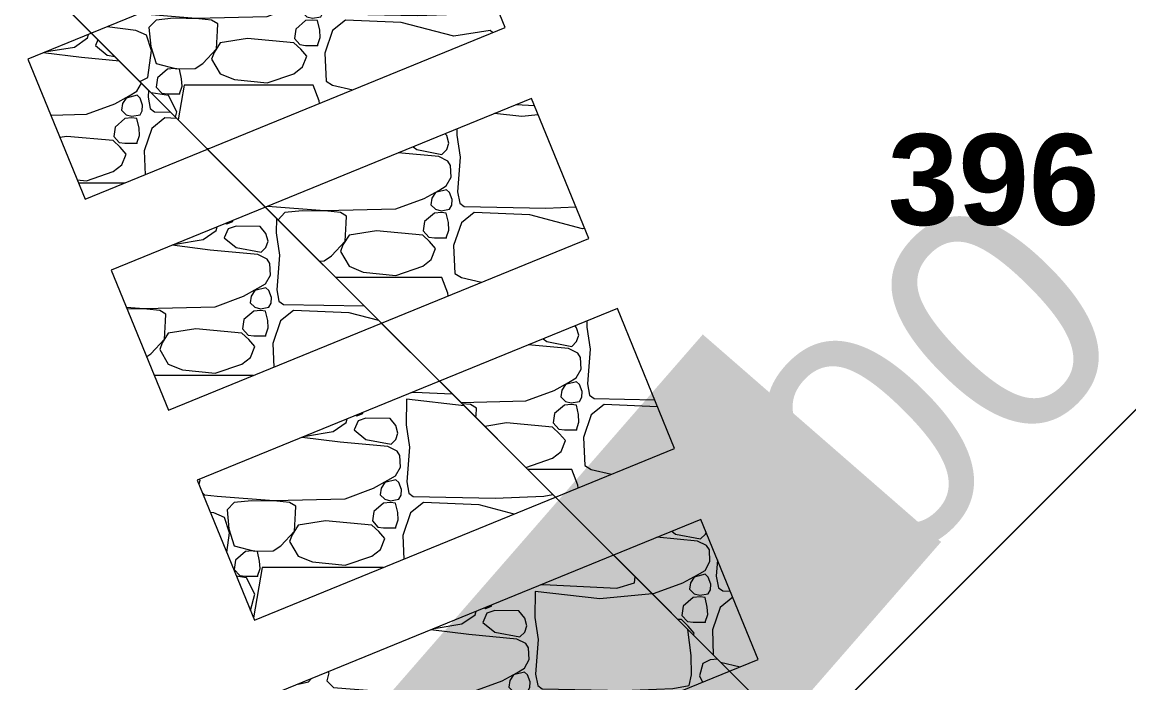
# Model space of a CAD drawing. Header units: millimetres. Extents: x 406050 to 619663, y -271768 to -128786.
# Drawn here: x 508177 to 511103, y -190769 to -189021 of the extents above; entities that cross this region are included whole.
import ezdxf

# ---------------------------------------------------------------- set-up
doc = ezdxf.new("R2010")
doc.units = ezdxf.units.MM
doc.header["$MEASUREMENT"] = 0
doc.set_wipeout_variables(frame=1)
doc.linetypes.add('Wipeout_Contour', pattern=[1000, 0, -1000])
doc.layers.add('BT_text_parcel', color=7, linetype='Continuous')
doc.layers.add('Situace - koordinační', color=7, linetype='Continuous')
doc.styles.add('GENEROVANÝ_STYL_1', font='Arial.ttf')
doc.styles.add('GENEROVANÝ_STYL_2', font='Arial Bold.ttf')
doc.dimstyles.new('GENEROVANÝ_STYL__1', dxfattribs={"dimtxt": 600, "dimasz": 456, "dimexe": 0.18, "dimexo": 0.0625, "dimgap": 0, "dimtad": 1, "dimdec": 0, "dimzin": 0, "dimdsep": 46, "dimtxsty": 'GENEROVANÝ_STYL_1', "dimblk": 'ARROWHEAD_2', "dimblk1": 'ARROWHEAD_2', "dimblk2": 'ARROWHEAD_2', "dimcen": 0.09, "dimse1": 1, "dimse2": 1, "dimclrd": 7, "dimclre": 7, "dimclrt": 7, "dimazin": 0, "dimtfac": 1, "dimtdec": 4, "dimtmove": 2, "dimatfit": 3, "dimfxl": 1, "dimtolj": 1, "dimtzin": 0, "dimarcsym": 0})
doc.dimstyles.new('GENEROVANÝ_STYL__2', dxfattribs={"dimtxt": 600, "dimasz": 456, "dimexe": 0.18, "dimexo": 0.0625, "dimgap": 0, "dimtad": 1, "dimdec": 0, "dimzin": 0, "dimdsep": 46, "dimtxsty": 'GENEROVANÝ_STYL_1', "dimblk": 'ARROWHEAD_2', "dimblk1": 'ARROWHEAD_2', "dimblk2": 'ARROWHEAD_2', "dimcen": 0.09, "dimse1": 1, "dimse2": 1, "dimclrd": 7, "dimclre": 7, "dimclrt": 7, "dimazin": 0, "dimtfac": 1, "dimtdec": 4, "dimtmove": 0, "dimatfit": 3, "dimfxl": 1, "dimtolj": 1, "dimtzin": 0, "dimarcsym": 0})
doc.dimstyles.new('GENEROVANÝ_STYL__4', dxfattribs={"dimtxt": 600, "dimasz": 456, "dimexe": 0.18, "dimexo": 0.0625, "dimgap": 0, "dimtad": 1, "dimdec": 0, "dimzin": 0, "dimdsep": 46, "dimtxsty": 'GENEROVANÝ_STYL_1', "dimblk": 'ARROWHEAD_2', "dimblk1": 'ARROWHEAD_2', "dimblk2": 'ARROWHEAD_2', "dimcen": 0.09, "dimse1": 1, "dimse2": 1, "dimclrd": 124, "dimclre": 124, "dimclrt": 124, "dimazin": 0, "dimtfac": 1, "dimtdec": 4, "dimtmove": 0, "dimatfit": 3, "dimfxl": 1, "dimtolj": 1, "dimtzin": 0, "dimarcsym": 0})

# ---------------------------------------------------------------- blocks, each defined once
blk = doc.blocks.new('*X33')
at = {"layer": 'Situace - koordinační', "color": 253, "linetype": 'Continuous', "lineweight": 13, "true_color": 0xa8a8a8}
for p, q in [((509795.7, -190504.2), (509798.1, -190488.4)), ((509533.6, -190527), (509532.8, -190595.4)), ((509704.2, -190546.6), (509533.6, -190527)), ((509547.6, -190509.6), (509555, -190508.7)), ((509555, -190508.7), (509749.3, -190518)), ((509749.3, -190518), (509795.7, -190504.2)), ((509842.8, -190533.1), (509704.2, -190546.6)), ((509374.3, -190588.6), (509377, -190579.3)), ((509405.9, -190584.2), (509395, -190608.7)), ((509399.5, -190570.1), (509402.3, -190571.5)), ((509402.3, -190571.5), (509418.2, -190565.3)), ((509426.4, -190577.2), (509405.9, -190584.2)), ((509418.2, -190565.3), (509418.3, -190562.4)), ((509490.3, -190578.1), (509426.4, -190577.2)), ((509505.6, -190597.2), (509490.3, -190578.1)), ((509266.2, -190625.1), (509339.5, -190612.8)), ((509339.5, -190612.8), (509374.3, -190588.6)), ((509395, -190608.7), (509426.4, -190634.1)), ((509511.1, -190617.3), (509505.6, -190597.2)), ((509532.8, -190595.4), (509541.4, -190653.9)), ((509358.4, -190640.7), (509257.3, -190628.3)), ((509265.7, -190624.8), (509266.2, -190625.1)), ((509484.5, -190652.6), (509358.4, -190640.7)), ((509426.4, -190634.1), (509492.6, -190646.6)), ((509492.6, -190646.6), (509505.6, -190634.1)), ((509505.6, -190634.1), (509511.1, -190617.3)), ((509937.1, -190627.8), (509937.1, -190627.4)), ((509945.8, -190695.9), (509937.1, -190627.8)), ((509509, -190664.6), (509484.5, -190652.6)), ((509516.1, -190675.9), (509509, -190664.6)), ((509541.4, -190653.9), (509534.2, -190745.7)), ((509517.5, -190706.7), (509516.1, -190675.9)), ((509946.3, -190747.6), (509945.8, -190695.9)), ((509484.5, -190741.7), (509504.8, -190729.9)), ((509504.8, -190729.9), (509517.5, -190706.7)), ((509976.8, -190717.5), (509968.2, -190750.2)), ((509995.9, -190707.4), (509976.8, -190717.5)), ((510015.9, -190706.2), (509995.9, -190707.4)), ((508934.5, -190765.7), (508942.3, -190757.1)), ((508987.5, -190741.7), (508982.4, -190762.9)), ((508985.6, -190739.4), (508987.5, -190741.7)), ((509446.4, -190762.9), (509484.5, -190741.7)), ((509466.6, -190762.5), (509463.8, -190780.1)), ((509476.2, -190747.6), (509466.6, -190762.5)), ((509505.1, -190740.3), (509476.2, -190747.6)), ((509513.3, -190747.6), (509505.1, -190740.3)), ((509520, -190766.2), (509513.3, -190747.6)), ((509534.2, -190745.7), (509540.1, -190775.8)), ((509940.1, -190775.8), (509946.3, -190747.6)), ((509968.2, -190750.2), (509975.5, -190766.7)), ((508906.4, -190771.8), (508934.5, -190765.7)), ((508982.4, -190762.9), (508999.9, -190780.6)), ((508999.9, -190780.6), (509032.8, -190783.4)), ((509032.8, -190783.4), (509182.6, -190795.1)), ((509182.6, -190795.1), (509371.3, -190790.5)), ((509371.3, -190790.5), (509446.4, -190762.9)), ((509463.8, -190780.1), (509476.2, -190791.9)), ((509476.2, -190791.9), (509491.4, -190795.7)), ((509491.4, -190795.7), (509513.3, -190791.9)), ((509513.3, -190791.9), (509519, -190781.2)), ((509519, -190781.2), (509520, -190766.2)), ((509540.1, -190775.8), (509551.6, -190784.3)), ((509551.6, -190784.3), (509768, -190788.7)), ((509768, -190788.7), (509897, -190783.8)), ((509897, -190783.8), (509940.1, -190775.8)), ((508870, -190807.5), (508867.7, -190807.7)), ((509024.6, -190828), (508870, -190807.5)), ((509078, -190800.6), (509059, -190820.1)), ((509059, -190820.1), (509064.1, -190870.3)), ((509124.1, -190795.7), (509078, -190800.6)), ((509191.1, -190796.8), (509124.1, -190795.7)), ((509224.7, -190800.6), (509191.1, -190796.8)), ((509241, -190810.4), (509224.7, -190800.6)), ((509239.9, -190829), (509241, -190810.4)), ((509473.1, -190801.9), (509447.1, -190824.5)), ((509491.6, -190800.3), (509473.1, -190801.9)), ((509504.8, -190801.9), (509491.6, -190800.3)), ((509510.6, -190827), (509504.8, -190801.9)), ((509578.7, -190800.5), (509544.5, -190828)), ((509725.4, -190806.5), (509578.7, -190800.5)), ((509818.3, -190831), (509725.4, -190806.5)), ((509052.3, -190840.4), (509024.6, -190828)), ((509065.7, -190880.9), (509052.3, -190840.4)), ((509237.1, -190876), (509239.9, -190829)), ((509319.9, -190849.2), (509247.4, -190860.3)), ((509442.3, -190860.3), (509319.9, -190849.2)), ((509447.1, -190824.5), (509443.4, -190849.1)), ((509443.4, -190849.1), (509458.1, -190865.3)), ((509504.8, -190867.3), (509511.8, -190846.6)), ((509511.8, -190846.6), (509510.6, -190827)), ((509544.5, -190828), (509524.1, -190887.6)), ((509064.1, -190870.3), (509078, -190914.8)), ((509201.5, -190914.8), (509237.1, -190876)), ((509247.4, -190860.3), (509231.2, -190885.8)), ((509460.1, -190877.4), (509442.3, -190860.3)), ((509458.1, -190865.3), (509473.1, -190867.3)), ((509476.2, -190895.8), (509460.1, -190877.4)), ((509473.1, -190867.3), (509504.8, -190867.3)), ((509055.8, -190952.3), (509065.7, -190880.9)), ((509231.2, -190885.8), (509224.7, -190903.8)), ((509224.7, -190903.8), (509247.4, -190942.2)), ((509464.7, -190924.4), (509476.2, -190895.8)), ((509524.1, -190887.6), (509526.5, -190950.3)), ((509078, -190914.8), (509131.5, -190929.1)), ((509107.8, -190930.3), (509081.7, -190952.9)), ((509126.2, -190928.7), (509107.8, -190930.3)), ((509139.4, -190930.3), (509126.2, -190928.7)), ((509131.5, -190929.1), (509181.4, -190928.5)), ((509145.2, -190955.4), (509139.4, -190930.3)), ((509181.4, -190928.5), (509201.5, -190914.8)), ((509442.3, -190942.2), (509464.7, -190924.4)), ((509004.2, -190979.1), (509055.8, -190952.3)), ((509081.7, -190952.9), (509078, -190977.5)), ((509146.4, -190975), (509145.2, -190955.4)), ((509247.4, -190942.2), (509284.7, -190957.7)), ((509284.7, -190957.7), (509371.1, -190966.5)), ((509371.1, -190966.5), (509442.3, -190942.2)), ((508936.1, -190975), (509004.2, -190979.1)), ((508982, -190980.2), (508940.2, -190985)), ((509110.2, -190999.6), (508982, -190980.2)), ((509078, -190977.5), (509092.8, -190993.7)), ((509092.8, -190993.7), (509107.8, -190995.7)), ((509107.8, -190995.7), (509139.4, -190995.7)), ((509151.8, -190972.6), (509128.8, -191107.9)), ((509139.4, -190995.7), (509146.4, -190975)), ((509472.2, -190972.6), (509151.8, -190972.6)), ((509132.6, -191043.3), (509110.2, -190999.6)), ((509112.7, -191119.6), (509132.6, -191043.3)), ((509128.8, -191107.9), (509130, -191112.5)), ((509002.1, -191136.3), (509085.6, -191130.7))]:
    blk.add_line(p, q, dxfattribs=at)
for p in [(509504.8, -190867.3), (509139.4, -190995.7)]:
    blk.add_point(p, dxfattribs=at)
blk = doc.blocks.new('výplň_12')
at = {"color": 254, "linetype": 'Wipeout_Contour', "lineweight": 0, "ltscale": 2175870.673729045}
blk.add_wipeout([(509012.1, -191160.7), (510047.1, -190737.4), (509740.4, -190430.7), (508860.7, -190790.5)], dxfattribs=at).dxf.layer = 'Situace - koordinační'
at = {"layer": 'Situace - koordinační', "color": 7, "linetype": 'Continuous', "lineweight": 13, "flags": 128}
blk.add_lwpolyline([(509012.1, -191160.7), (510047.1, -190737.4), (509740.4, -190430.7), (508860.7, -190790.5)], close=True, dxfattribs=at)
at = {"layer": 'Situace - koordinační', "color": 253, "linetype": 'Continuous', "lineweight": 13, "true_color": 0xa8a8a8}
blk.add_blockref('*X33', (0, 0), dxfattribs=at)
blk = doc.blocks.new('*X35')
at = {"layer": 'Situace - koordinační', "color": 253, "linetype": 'Continuous', "lineweight": 13, "true_color": 0xa8a8a8}
for p, q in [((509207.2, -190000.6), (509214.6, -189999.8)), ((509214.6, -189999.8), (509314.3, -190004.6)), ((509193.3, -190018.1), (509192.4, -190086.5)), ((509345.3, -190035.6), (509193.3, -190018.1)), ((509062, -190062.5), (509077.8, -190056.4)), ((509077.8, -190056.4), (509077.9, -190053.5)), ((508999.2, -190103.9), (509033.9, -190079.7)), ((509033.9, -190079.7), (509036.7, -190070.4)), ((509065.5, -190075.3), (509054.7, -190099.8)), ((509059.1, -190061.2), (509062, -190062.5)), ((509086.1, -190068.2), (509065.5, -190075.3)), ((509150, -190069.2), (509086.1, -190068.2)), ((509165.3, -190088.2), (509150, -190069.2)), ((509170.7, -190108.4), (509165.3, -190088.2)), ((509192.4, -190086.5), (509201.1, -190145)), ((508925.3, -190115.9), (508925.8, -190116.1)), ((508925.8, -190116.1), (508999.2, -190103.9)), ((509054.7, -190099.8), (509086.1, -190125.2)), ((509165.3, -190125.2), (509170.7, -190108.4)), ((509018.1, -190131.8), (508917, -190119.4)), ((509144.2, -190143.7), (509018.1, -190131.8)), ((509086.1, -190125.2), (509152.3, -190137.7)), ((509168.7, -190155.7), (509144.2, -190143.7)), ((509152.3, -190137.7), (509165.3, -190125.2)), ((509201.1, -190145), (509193.9, -190236.8)), ((509175.7, -190167), (509168.7, -190155.7)), ((509177.2, -190197.8), (509175.7, -190167)), ((509164.4, -190221), (509177.2, -190197.8)), ((508647.1, -190232.8), (508644.5, -190243.7)), ((508645.3, -190230.5), (508647.1, -190232.8)), ((509106, -190254), (509144.2, -190232.8)), ((509164.8, -190231.4), (509135.8, -190238.7)), ((509144.2, -190232.8), (509164.4, -190221)), ((509173, -190238.7), (509164.8, -190231.4)), ((509030.9, -190281.6), (509106, -190254)), ((509126.2, -190253.6), (509123.4, -190271.1)), ((509135.8, -190238.7), (509126.2, -190253.6)), ((509179.7, -190257.3), (509173, -190238.7)), ((509178.7, -190272.3), (509179.7, -190257.3)), ((509193.9, -190236.8), (509199.7, -190266.9)), ((508653.4, -190265.4), (508659.6, -190271.7)), ((508659.6, -190271.7), (508692.4, -190274.5)), ((508692.4, -190274.5), (508842.2, -190286.2)), ((508737.7, -190291.7), (508718.7, -190311.1)), ((508783.7, -190286.8), (508737.7, -190291.7)), ((508850.7, -190287.9), (508783.7, -190286.8)), ((508842.2, -190286.2), (509030.9, -190281.6)), ((508884.3, -190291.7), (508850.7, -190287.9)), ((508900.7, -190301.5), (508884.3, -190291.7)), ((509132.8, -190293), (509106.7, -190315.6)), ((509123.4, -190271.1), (509135.8, -190283)), ((509151.2, -190291.4), (509132.8, -190293)), ((509135.8, -190283), (509151.1, -190286.8)), ((509151.1, -190286.8), (509173, -190283)), ((509164.5, -190293), (509151.2, -190291.4)), ((509170.2, -190318.1), (509164.5, -190293)), ((509173, -190283), (509178.7, -190272.3)), ((509199.7, -190266.9), (509211.2, -190275.4)), ((509238.3, -190291.6), (509204.1, -190319.1)), ((509211.2, -190275.4), (509427.7, -190279.8)), ((509385.1, -190297.6), (509238.3, -190291.6)), ((509427.7, -190279.8), (509556.6, -190274.9)), ((509556.6, -190274.9), (509580.2, -190270.5)), ((508684.2, -190319.1), (508674.8, -190317.8)), ((508712, -190331.5), (508684.2, -190319.1)), ((508718.7, -190311.1), (508723.7, -190361.3)), ((508896.8, -190367.1), (508899.5, -190320.1)), ((508899.5, -190320.1), (508900.7, -190301.5)), ((509106.7, -190315.6), (509103.1, -190340.2)), ((509171.4, -190337.7), (509170.2, -190318.1)), ((509204.1, -190319.1), (509183.7, -190378.7)), ((509478, -190322.1), (509385.1, -190297.6)), ((508725.4, -190372), (508712, -190331.5)), ((508907.1, -190351.4), (508890.8, -190376.9)), ((508979.5, -190340.2), (508907.1, -190351.4)), ((509101.9, -190351.4), (508979.5, -190340.2)), ((509119.8, -190368.5), (509101.9, -190351.4)), ((509103.1, -190340.2), (509117.8, -190356.4)), ((509164.5, -190358.3), (509171.4, -190337.7)), ((508718.1, -190423.8), (508725.4, -190372)), ((508723.7, -190361.3), (508737.7, -190405.9)), ((508861.1, -190405.9), (508896.8, -190367.1)), ((508890.8, -190376.9), (508884.3, -190394.9)), ((509117.8, -190356.4), (509132.8, -190358.3)), ((509135.8, -190386.9), (509119.8, -190368.5)), ((509132.8, -190358.3), (509164.5, -190358.3)), ((509183.7, -190378.7), (509186.2, -190441.4)), ((508737.7, -190405.9), (508791.1, -190420.2)), ((508841.1, -190419.6), (508861.1, -190405.9)), ((508884.3, -190394.9), (508907.1, -190433.3)), ((509124.4, -190415.5), (509135.8, -190386.9)), ((508767.4, -190421.4), (508741.4, -190444)), ((508785.8, -190419.8), (508767.4, -190421.4)), ((508799.1, -190421.4), (508785.8, -190419.8)), ((508791.1, -190420.2), (508841.1, -190419.6)), ((508804.8, -190446.5), (508799.1, -190421.4)), ((508907.1, -190433.3), (508944.3, -190448.8)), ((509030.7, -190457.6), (509101.9, -190433.3)), ((509101.9, -190433.3), (509124.4, -190415.5)), ((508741.4, -190444), (508737.7, -190468.6)), ((508737.7, -190468.6), (508752.4, -190484.8)), ((508811.4, -190463.6), (508788.8, -190596.6)), ((508799.1, -190486.8), (508806.1, -190466.1)), ((508806.1, -190466.1), (508804.8, -190446.5)), ((509131.8, -190463.6), (508811.4, -190463.6)), ((508944.3, -190448.8), (509030.7, -190457.6)), ((508769.9, -190490.7), (508743.9, -190486.8)), ((508752.4, -190484.8), (508767.4, -190486.8)), ((508767.4, -190486.8), (508799.1, -190486.8)), ((508792.2, -190534.4), (508769.9, -190490.7)), ((508781, -190577.5), (508792.2, -190534.4))]:
    blk.add_line(p, q, dxfattribs=at)
for p in [(509164.5, -190358.3), (508799.1, -190486.8)]:
    blk.add_point(p, dxfattribs=at)
blk = doc.blocks.new('výplň_13')
at = {"color": 254, "linetype": 'Wipeout_Contour', "lineweight": 0, "ltscale": 2173882.107839291}
blk.add_wipeout([(509280.4, -189970.7), (508640, -190232.7), (508791.4, -190602.9), (509587.1, -190277.4)], dxfattribs=at).dxf.layer = 'Situace - koordinační'
at = {"layer": 'Situace - koordinační', "color": 7, "linetype": 'Continuous', "lineweight": 13, "flags": 128}
blk.add_lwpolyline([(509280.4, -189970.7), (508640, -190232.7), (508791.4, -190602.9), (509587.1, -190277.4)], close=True, dxfattribs=at)
at = {"layer": 'Situace - koordinační', "color": 253, "linetype": 'Continuous', "lineweight": 13, "true_color": 0xa8a8a8}
blk.add_blockref('*X35', (0, 0), dxfattribs=at)
blk = doc.blocks.new('*X37')
at = {"layer": 'Situace - koordinační', "color": 253, "linetype": 'Continuous', "lineweight": 13, "true_color": 0xa8a8a8}
for p, q in [((508690.3, -189572), (508693.1, -189562.7)), ((508715.5, -189553.5), (508718.4, -189554.8)), ((508718.4, -189554.8), (508734.2, -189548.7)), ((508742.5, -189560.5), (508721.9, -189567.6)), ((508734.2, -189548.7), (508734.3, -189545.8)), ((508806.4, -189561.5), (508742.5, -189560.5)), ((508821.7, -189580.5), (508806.4, -189561.5)), ((508849.3, -189539.6), (508848.8, -189578.8)), ((508655.6, -189596.2), (508690.3, -189572)), ((508721.9, -189567.6), (508711.1, -189592.1)), ((508711.1, -189592.1), (508742.5, -189617.5)), ((508827.1, -189600.7), (508821.7, -189580.5)), ((508848.8, -189578.8), (508857.5, -189637.3)), ((508674.5, -189624.1), (508573.4, -189611.6)), ((508581.7, -189608.2), (508582.2, -189608.4)), ((508582.2, -189608.4), (508655.6, -189596.2)), ((508742.5, -189617.5), (508808.7, -189630)), ((508808.7, -189630), (508821.7, -189617.5)), ((508821.7, -189617.5), (508827.1, -189600.7)), ((508800.6, -189636), (508674.5, -189624.1)), ((508825.1, -189648), (508800.6, -189636)), ((508832.1, -189659.3), (508825.1, -189648)), ((508857.5, -189637.3), (508850.2, -189729)), ((508833.6, -189690.1), (508832.1, -189659.3)), ((508820.8, -189713.3), (508833.6, -189690.1)), ((508762.4, -189746.3), (508800.6, -189725.1)), ((508792.2, -189731), (508782.6, -189745.8)), ((508821.2, -189723.7), (508792.2, -189731)), ((508800.6, -189725.1), (508820.8, -189713.3)), ((508829.4, -189731), (508821.2, -189723.7)), ((508836.1, -189749.6), (508829.4, -189731)), ((508850.2, -189729), (508856.1, -189759.1)), ((508687.3, -189773.9), (508762.4, -189746.3)), ((508782.6, -189745.8), (508779.8, -189763.4)), ((508779.8, -189763.4), (508792.2, -189775.3)), ((508829.4, -189775.3), (508835.1, -189764.6)), ((508835.1, -189764.6), (508836.1, -189749.6)), ((508856.1, -189759.1), (508867.6, -189767.7)), ((508867.6, -189767.7), (509081.7, -189772)), ((508452.8, -189774.9), (508498.6, -189778.5)), ((508507.1, -189780.2), (508454.6, -189779.3)), ((508498.6, -189778.5), (508687.3, -189773.9)), ((508540.7, -189784), (508507.1, -189780.2)), ((508557.1, -189793.8), (508540.7, -189784)), ((508555.9, -189812.3), (508557.1, -189793.8)), ((508789.2, -189785.3), (508763.1, -189807.9)), ((508807.6, -189783.7), (508789.2, -189785.3)), ((508792.2, -189775.3), (508807.5, -189779.1)), ((508807.5, -189779.1), (508829.4, -189775.3)), ((508820.8, -189785.3), (508807.6, -189783.7)), ((508826.6, -189810.4), (508820.8, -189785.3)), ((508894.7, -189783.9), (508860.5, -189811.4)), ((509041.4, -189789.9), (508894.7, -189783.9)), ((509120.4, -189810.7), (509041.4, -189789.9)), ((508553.2, -189859.4), (508555.9, -189812.3)), ((508763.1, -189807.9), (508759.4, -189832.4)), ((508827.8, -189830), (508826.6, -189810.4)), ((508860.5, -189811.4), (508840.1, -189871)), ((508563.5, -189843.7), (508547.2, -189869.2)), ((508635.9, -189832.5), (508563.5, -189843.7)), ((508758.3, -189843.7), (508635.9, -189832.5)), ((508776.2, -189860.8), (508758.3, -189843.7)), ((508759.4, -189832.4), (508774.2, -189848.7)), ((508774.2, -189848.7), (508789.2, -189850.6)), ((508789.2, -189850.6), (508820.8, -189850.6)), ((508820.8, -189850.6), (508827.8, -189830)), ((508517.5, -189898.2), (508553.2, -189859.4)), ((508547.2, -189869.2), (508540.7, -189887.2)), ((508792.2, -189879.2), (508776.2, -189860.8)), ((508780.7, -189907.8), (508792.2, -189879.2)), ((508840.1, -189871), (508842.6, -189933.7)), ((508506.3, -189905.8), (508517.5, -189898.2)), ((508540.7, -189887.2), (508563.5, -189925.6)), ((508758.3, -189925.6), (508780.7, -189907.8)), ((508563.5, -189925.6), (508600.7, -189941.1)), ((508600.7, -189941.1), (508687.1, -189949.9)), ((508687.1, -189949.9), (508758.3, -189925.6)), ((508788.2, -189955.9), (508526.8, -189955.9))]:
    blk.add_line(p, q, dxfattribs=at)
blk.add_point((508820.8, -189850.6), dxfattribs=at)
blk = doc.blocks.new('výplň_14')
at = {"color": 254, "linetype": 'Wipeout_Contour', "lineweight": 0, "ltscale": 2171884.036131562}
blk.add_wipeout([(508820.3, -189510.6), (508412.8, -189677.3), (508564.3, -190047.5), (509127.1, -189817.3)], dxfattribs=at).dxf.layer = 'Situace - koordinační'
at = {"layer": 'Situace - koordinační', "color": 7, "linetype": 'Continuous', "lineweight": 13, "flags": 128}
blk.add_lwpolyline([(508820.3, -189510.6), (508412.8, -189677.3), (508564.3, -190047.5), (509127.1, -189817.3)], close=True, dxfattribs=at)
at = {"layer": 'Situace - koordinační', "color": 253, "linetype": 'Continuous', "lineweight": 13, "true_color": 0xa8a8a8}
blk.add_blockref('*X37', (0, 0), dxfattribs=at)
blk = doc.blocks.new('*X39')
at = {"layer": 'Situace - koordinační', "color": 253, "linetype": 'Continuous', "lineweight": 13, "true_color": 0xa8a8a8}
for p, q in [((508315.2, -189087.3), (508350, -189063)), ((508350, -189063), (508352.7, -189053.8)), ((508241.9, -189099.5), (508315.2, -189087.3)), ((508377.5, -189067.8), (508370.7, -189083.2)), ((508370.7, -189083.2), (508402.1, -189108.6)), ((508334.1, -189115.2), (508233, -189102.7)), ((508241.4, -189099.3), (508241.9, -189099.5)), ((508434.3, -189124.6), (508334.1, -189115.2)), ((508402.1, -189108.6), (508422.1, -189112.3)), ((508480.5, -189204.3), (508492.4, -189182.7)), ((508460.2, -189216.2), (508480.5, -189204.3)), ((508511.4, -189201.6), (508509.9, -189220.1)), ((508347, -189265), (508422.1, -189237.4)), ((508422.1, -189237.4), (508460.2, -189216.2)), ((508442.3, -189236.9), (508439.5, -189254.5)), ((508451.9, -189222.1), (508442.3, -189236.9)), ((508480.8, -189214.8), (508451.9, -189222.1)), ((508489, -189222.1), (508480.8, -189214.8)), ((508495.7, -189240.7), (508489, -189222.1)), ((508494.7, -189255.7), (508495.7, -189240.7)), ((508509.9, -189220.1), (508515.8, -189250.2)), ((508252.6, -189267.3), (508347, -189265)), ((508439.5, -189254.5), (508451.9, -189266.4)), ((508451.9, -189266.4), (508467.1, -189270.2)), ((508467.1, -189270.2), (508489, -189266.4)), ((508489, -189266.4), (508494.7, -189255.7)), ((508515.8, -189250.2), (508527.3, -189258.8)), ((508527.3, -189258.8), (508569.3, -189259.6)), ((508422.8, -189299), (508419.1, -189323.5)), ((508448.8, -189276.4), (508422.8, -189299)), ((508467.2, -189274.8), (508448.8, -189276.4)), ((508480.5, -189276.4), (508467.2, -189274.8)), ((508486.3, -189301.5), (508480.5, -189276.4)), ((508554.4, -189274.9), (508520.1, -189302.5)), ((508586, -189276.2), (508554.4, -189274.9)), ((508295.6, -189323.6), (508276.8, -189326.5)), ((508418, -189334.8), (508295.6, -189323.6)), ((508419.1, -189323.5), (508433.8, -189339.8)), ((508480.5, -189341.7), (508487.5, -189321.1)), ((508487.5, -189321.1), (508486.3, -189301.5)), ((508520.1, -189302.5), (508499.8, -189362.1)), ((508435.8, -189351.9), (508418, -189334.8)), ((508433.8, -189339.8), (508448.8, -189341.7)), ((508451.9, -189370.2), (508435.8, -189351.9)), ((508448.8, -189341.7), (508480.5, -189341.7)), ((508440.4, -189398.9), (508451.9, -189370.2)), ((508499.8, -189362.1), (508502.2, -189424.8)), ((508346.8, -189440.9), (508418, -189416.7)), ((508418, -189416.7), (508440.4, -189398.9)), ((508322.6, -189438.5), (508346.8, -189440.9)), ((508447.9, -189447), (508326.1, -189447))]:
    blk.add_line(p, q, dxfattribs=at)
blk.add_point((508480.5, -189341.7), dxfattribs=at)
blk = doc.blocks.new('výplň_15')
at = {"color": 254, "linetype": 'Wipeout_Contour', "lineweight": 0, "ltscale": 2169897.527861998}
blk.add_wipeout([(508192.1, -189119.5), (508343.5, -189489.7), (508667.1, -189357.4), (508360.4, -189050.6)], dxfattribs=at).dxf.layer = 'Situace - koordinační'
at = {"layer": 'Situace - koordinační', "color": 7, "linetype": 'Continuous', "lineweight": 13, "flags": 128}
blk.add_lwpolyline([(508192.1, -189119.5), (508343.5, -189489.7), (508667.1, -189357.4), (508360.4, -189050.6)], close=True, dxfattribs=at)
at = {"layer": 'Situace - koordinační', "color": 253, "linetype": 'Continuous', "lineweight": 13, "true_color": 0xa8a8a8}
blk.add_blockref('*X39', (0, 0), dxfattribs=at)
blk = doc.blocks.new('*X41')
at = {"layer": 'Situace - koordinační', "color": 253, "linetype": 'Continuous', "lineweight": 13, "true_color": 0xa8a8a8}
for p, q in [((509894.7, -190367.6), (509904.1, -190375.2)), ((509904.1, -190375.2), (509970.3, -190387.7)), ((509970.3, -190387.7), (509983.3, -190375.2)), ((509983.3, -190375.2), (509985.1, -190369.8)), ((509962.2, -190393.7), (509855.4, -190383.6)), ((509986.7, -190405.7), (509962.2, -190393.7)), ((509993.8, -190417), (509986.7, -190405.7)), ((509995.2, -190447.8), (509993.8, -190417)), ((509982.5, -190471), (509995.2, -190447.8)), ((510015.3, -190443.6), (510011.9, -190486.8)), ((509924.1, -190504), (509962.2, -190482.8)), ((509953.9, -190488.8), (509944.3, -190503.6)), ((509982.8, -190481.5), (509953.9, -190488.8)), ((509962.2, -190482.8), (509982.5, -190471)), ((509991, -190488.8), (509982.8, -190481.5)), ((509997.7, -190507.3), (509991, -190488.8)), ((510011.9, -190486.8), (510017.8, -190516.9)), ((509849, -190531.6), (509924.1, -190504)), ((509944.3, -190503.6), (509941.5, -190521.2)), ((509941.5, -190521.2), (509953.9, -190533)), ((509991, -190533), (509996.7, -190522.3)), ((509996.7, -190522.3), (509997.7, -190507.3)), ((510017.8, -190516.9), (510029.3, -190525.4)), ((510029.3, -190525.4), (510048.9, -190525.8)), ((509841.5, -190531.8), (509849, -190531.6)), ((509950.8, -190543), (509924.8, -190565.6)), ((509969.3, -190541.4), (509950.8, -190543)), ((509953.9, -190533), (509969.1, -190536.8)), ((509969.1, -190536.8), (509991, -190533)), ((509982.5, -190543), (509969.3, -190541.4)), ((509988.3, -190568.1), (509982.5, -190543)), ((510055.6, -190542.2), (510022.2, -190569.1)), ((509924.8, -190565.6), (509921.1, -190590.2)), ((509989.5, -190587.7), (509988.3, -190568.1)), ((510022.2, -190569.1), (510001.8, -190628.7)), ((509920, -190601.4), (509910.3, -190600.6)), ((509937.8, -190618.5), (509920, -190601.4)), ((509921.1, -190590.2), (509935.8, -190606.4)), ((509935.8, -190606.4), (509950.8, -190608.4)), ((509950.8, -190608.4), (509982.5, -190608.4)), ((509982.5, -190608.4), (509989.5, -190587.7)), ((509953.9, -190636.9), (509937.8, -190618.5)), ((509951.8, -190642.1), (509953.9, -190636.9)), ((510001.8, -190628.7), (510004.3, -190694.6)), ((510023.7, -190714), (510075.4, -190725.8))]:
    blk.add_line(p, q, dxfattribs=at)
blk.add_point((509982.5, -190608.4), dxfattribs=at)
blk = doc.blocks.new('výplň_16')
at = {"color": 254, "linetype": 'Wipeout_Contour', "lineweight": 0, "ltscale": 2177632.054944721}
blk.add_wipeout([(510122.8, -190706.4), (509971.4, -190336.2), (509740.4, -190430.7), (510047.1, -190737.4)], dxfattribs=at).dxf.layer = 'Situace - koordinační'
at = {"layer": 'Situace - koordinační', "color": 7, "linetype": 'Continuous', "lineweight": 13, "flags": 128}
blk.add_lwpolyline([(510122.8, -190706.4), (509971.4, -190336.2), (509740.4, -190430.7), (510047.1, -190737.4)], close=True, dxfattribs=at)
at = {"layer": 'Situace - koordinační', "color": 253, "linetype": 'Continuous', "lineweight": 13, "true_color": 0xa8a8a8}
blk.add_blockref('*X41', (0, 0), dxfattribs=at)
blk = doc.blocks.new('*X43')
at = {"layer": 'Situace - koordinační', "color": 253, "linetype": 'Continuous', "lineweight": 13, "true_color": 0xa8a8a8}
for p, q in [((509643, -189829.4), (509638.8, -189824.1)), ((509670.3, -189811.2), (509670.1, -189827.6)), ((509648.4, -189849.5), (509643, -189829.4)), ((509643, -189866.3), (509648.4, -189849.5)), ((509670.1, -189827.6), (509678.8, -189886.1)), ((509621.9, -189884.8), (509515.1, -189874.7)), ((509554.3, -189858.7), (509563.8, -189866.3)), ((509563.8, -189866.3), (509630, -189878.8)), ((509646.4, -189896.8), (509621.9, -189884.8)), ((509630, -189878.8), (509643, -189866.3)), ((509653.4, -189908.1), (509646.4, -189896.8)), ((509654.9, -189938.9), (509653.4, -189908.1)), ((509678.8, -189886.1), (509671.6, -189977.9)), ((509642.1, -189962.1), (509654.9, -189938.9)), ((509642.5, -189972.5), (509613.5, -189979.8)), ((509621.9, -189973.9), (509642.1, -189962.1)), ((509650.7, -189979.8), (509642.5, -189972.5)), ((509508.6, -190022.7), (509583.7, -189995.1)), ((509583.7, -189995.1), (509621.9, -189973.9)), ((509603.9, -189994.7), (509601.1, -190012.2)), ((509613.5, -189979.8), (509603.9, -189994.7)), ((509657.4, -189998.4), (509650.7, -189979.8)), ((509656.4, -190013.4), (509657.4, -189998.4)), ((509671.6, -189977.9), (509677.4, -190008)), ((509336.6, -190026.9), (509508.6, -190022.7)), ((509362, -190032.8), (509340, -190030.3)), ((509601.1, -190012.2), (509613.5, -190024.1)), ((509613.5, -190024.1), (509628.8, -190027.9)), ((509628.8, -190027.9), (509650.7, -190024.1)), ((509650.7, -190024.1), (509656.4, -190013.4)), ((509677.4, -190008), (509688.9, -190016.5)), ((509688.9, -190016.5), (509849.4, -190019.7)), ((509378.4, -190042.6), (509362, -190032.8)), ((509377.2, -190061.2), (509378.4, -190042.6)), ((509584.4, -190056.7), (509580.8, -190081.3)), ((509610.5, -190034.1), (509584.4, -190056.7)), ((509628.9, -190032.5), (509610.5, -190034.1)), ((509642.2, -190034.1), (509628.9, -190032.5)), ((509647.9, -190059.2), (509642.2, -190034.1)), ((509649.1, -190078.8), (509647.9, -190059.2)), ((509681.8, -190060.2), (509661.4, -190119.8)), ((509716, -190032.7), (509681.8, -190060.2)), ((509857, -190038.5), (509716, -190032.7)), ((509376.9, -190067.2), (509377.2, -190061.2)), ((509457.2, -190081.3), (509399.9, -190090.2)), ((509579.6, -190092.5), (509457.2, -190081.3)), ((509580.8, -190081.3), (509595.5, -190097.5)), ((509642.2, -190099.5), (509649.1, -190078.8)), ((509597.5, -190109.6), (509579.6, -190092.5)), ((509595.5, -190097.5), (509610.5, -190099.5)), ((509613.5, -190128), (509597.5, -190109.6)), ((509610.5, -190099.5), (509642.2, -190099.5)), ((509602.1, -190156.6), (509613.5, -190128)), ((509661.4, -190119.8), (509664.3, -190193.8)), ((509508.4, -190198.7), (509579.6, -190174.4)), ((509579.6, -190174.4), (509602.1, -190156.6)), ((509508.4, -190198.7), (509508.4, -190198.7)), ((509630.3, -190204.7), (509514.5, -190204.7)), ((509646, -190245.7), (509630.3, -190204.7)), ((509664.3, -190193.8), (509681.8, -190204.7)), ((509681.8, -190204.7), (509735, -190216.9)), ((509646.7, -190253), (509646, -190245.7))]:
    blk.add_line(p, q, dxfattribs=at)
blk.add_point((509642.2, -190099.5), dxfattribs=at)
blk = doc.blocks.new('výplň_17')
at = {"color": 254, "linetype": 'Wipeout_Contour', "lineweight": 0, "ltscale": 2175644.931950838}
blk.add_wipeout([(509902.1, -190148.6), (509750.7, -189778.4), (509280.4, -189970.7), (509587.1, -190277.4)], dxfattribs=at).dxf.layer = 'Situace - koordinační'
at = {"layer": 'Situace - koordinační', "color": 7, "linetype": 'Continuous', "lineweight": 13, "flags": 128}
blk.add_lwpolyline([(509902.1, -190148.6), (509750.7, -189778.4), (509280.4, -189970.7), (509587.1, -190277.4)], close=True, dxfattribs=at)
at = {"layer": 'Situace - koordinační', "color": 253, "linetype": 'Continuous', "lineweight": 13, "true_color": 0xa8a8a8}
blk.add_blockref('*X43', (0, 0), dxfattribs=at)
blk = doc.blocks.new('*X45')
at = {"layer": 'Situace - koordinační', "color": 253, "linetype": 'Continuous', "lineweight": 13, "true_color": 0xa8a8a8}
for p, q in [((509482.9, -189239.6), (509531.3, -189241.9)), ((509498, -189271.1), (509426.1, -189262.9)), ((509541.4, -189266.9), (509498, -189271.1)), ((509299.4, -189321.6), (509295.2, -189316.4)), ((509304.8, -189341.8), (509299.4, -189321.6)), ((509326.7, -189303.5), (509326.5, -189319.9)), ((509326.5, -189319.9), (509335.2, -189378.4)), ((509210.7, -189351), (509220.2, -189358.6)), ((509299.4, -189358.6), (509304.8, -189341.8)), ((509278.3, -189377.1), (509171.5, -189367)), ((509220.2, -189358.6), (509286.4, -189371.1)), ((509302.8, -189389.1), (509278.3, -189377.1)), ((509286.4, -189371.1), (509299.4, -189358.6)), ((509335.2, -189378.4), (509327.9, -189470.2)), ((509309.8, -189400.4), (509302.8, -189389.1)), ((509311.3, -189431.2), (509309.8, -189400.4)), ((509298.5, -189454.4), (509311.3, -189431.2)), ((509240.1, -189487.4), (509278.3, -189466.2)), ((509269.9, -189472.1), (509260.3, -189487)), ((509298.9, -189464.8), (509269.9, -189472.1)), ((509278.3, -189466.2), (509298.5, -189454.4)), ((509307.1, -189472.1), (509298.9, -189464.8)), ((509313.8, -189490.7), (509307.1, -189472.1)), ((509327.9, -189470.2), (509333.8, -189500.2)), ((509165, -189515), (509240.1, -189487.4)), ((509260.3, -189487), (509257.5, -189504.5)), ((509257.5, -189504.5), (509269.9, -189516.4)), ((509312.8, -189505.7), (509313.8, -189490.7)), ((509333.8, -189500.2), (509345.3, -189508.8)), ((508826.9, -189508), (508976.3, -189519.6)), ((508871.8, -189525.1), (508853.5, -189543.8)), ((508917.8, -189520.2), (508871.8, -189525.1)), ((508984.8, -189521.3), (508917.8, -189520.2)), ((508976.3, -189519.6), (509165, -189515)), ((509018.4, -189525.1), (508984.8, -189521.3)), ((509034.8, -189534.9), (509018.4, -189525.1)), ((509266.9, -189526.4), (509240.8, -189549)), ((509285.3, -189524.8), (509266.9, -189526.4)), ((509269.9, -189516.4), (509285.2, -189520.2)), ((509285.2, -189520.2), (509307.1, -189516.4)), ((509298.5, -189526.4), (509285.3, -189524.8)), ((509304.3, -189551.5), (509298.5, -189526.4)), ((509307.1, -189516.4), (509312.8, -189505.7)), ((509372.4, -189525), (509338.2, -189552.5)), ((509345.3, -189508.8), (509561.8, -189513.1)), ((509519.1, -189531), (509372.4, -189525)), ((509658.8, -189567.7), (509519.1, -189531)), ((509561.8, -189513.1), (509641, -189510.2)), ((509030.9, -189600.5), (509033.6, -189553.4)), ((509033.6, -189553.4), (509034.8, -189534.9)), ((509240.8, -189549), (509237.1, -189573.5)), ((509305.5, -189571.1), (509304.3, -189551.5)), ((509338.2, -189552.5), (509317.8, -189612.1)), ((509041.2, -189584.8), (509024.9, -189610.3)), ((509113.6, -189573.6), (509041.2, -189584.8)), ((509236, -189584.8), (509113.6, -189573.6)), ((509253.9, -189601.9), (509236, -189584.8)), ((509237.1, -189573.5), (509251.9, -189589.8)), ((509251.9, -189589.8), (509266.9, -189591.7)), ((509266.9, -189591.7), (509298.5, -189591.7)), ((509298.5, -189591.7), (509305.5, -189571.1)), ((509664.2, -189566.9), (509658.8, -189567.7)), ((508995.2, -189639.3), (509030.9, -189600.5)), ((509024.9, -189610.3), (509018.4, -189628.3)), ((509269.9, -189620.3), (509253.9, -189601.9)), ((509258.4, -189648.9), (509269.9, -189620.3)), ((509317.8, -189612.1), (509320.7, -189686.1)), ((508975.2, -189653), (508995.2, -189639.3)), ((509018.4, -189628.3), (509041.2, -189666.7)), ((509236, -189666.7), (509258.4, -189648.9)), ((508962.8, -189653.1), (508975.2, -189653)), ((509041.2, -189666.7), (509078.4, -189682.2)), ((509164.8, -189691), (509236, -189666.7)), ((509286.7, -189697), (509006.7, -189697)), ((509078.4, -189682.2), (509164.8, -189691)), ((509302.4, -189738), (509286.7, -189697)), ((509320.7, -189686.1), (509338.2, -189697)), ((509338.2, -189697), (509391.4, -189709.2)), ((509303.1, -189745.3), (509302.4, -189738))]:
    blk.add_line(p, q, dxfattribs=at)
blk.add_point((509298.5, -189591.7), dxfattribs=at)
blk = doc.blocks.new('výplň_18')
at = {"color": 254, "linetype": 'Wipeout_Contour', "lineweight": 0, "ltscale": 2173648.193678122}
blk.add_wipeout([(509127.1, -189817.3), (509674.9, -189593.3), (509523.5, -189223), (508820.3, -189510.6)], dxfattribs=at).dxf.layer = 'Situace - koordinační'
at = {"layer": 'Situace - koordinační', "color": 7, "linetype": 'Continuous', "lineweight": 13, "flags": 128}
blk.add_lwpolyline([(509127.1, -189817.3), (509674.9, -189593.3), (509523.5, -189223), (508820.3, -189510.6)], close=True, dxfattribs=at)
at = {"layer": 'Situace - koordinační', "color": 253, "linetype": 'Continuous', "lineweight": 13, "true_color": 0xa8a8a8}
blk.add_blockref('*X45', (0, 0), dxfattribs=at)
blk = doc.blocks.new('*X49')
at = {"layer": 'Situace - koordinační', "color": 253, "linetype": 'Continuous', "lineweight": 13, "true_color": 0xa8a8a8}
for p, q in [((509249.1, -188719.8), (509254.3, -188685)), ((509284.4, -188672.7), (509287.8, -188687.3)), ((509287.8, -188687.3), (509316.7, -188699.2)), ((509142.6, -188730.7), (509202.7, -188733.6)), ((509202.7, -188733.6), (509249.1, -188719.8)), ((509157.6, -188762.2), (509085.8, -188753.9)), ((509330.6, -188745.3), (509157.6, -188762.2)), ((509335.8, -188745.8), (509330.6, -188745.3)), ((508986.4, -188794.6), (508986.1, -188811)), ((508959, -188812.7), (508954.8, -188807.5)), ((508964.4, -188832.9), (508959, -188812.7)), ((508986.1, -188811), (508994.8, -188869.5)), ((508937.9, -188868.2), (508831.1, -188858.1)), ((508870.4, -188842.1), (508879.8, -188849.7)), ((508879.8, -188849.7), (508946, -188862.2)), ((508946, -188862.2), (508959, -188849.7)), ((508959, -188849.7), (508964.4, -188832.9)), ((508962.4, -188880.2), (508937.9, -188868.2)), ((508969.5, -188891.5), (508962.4, -188880.2)), ((508994.8, -188869.5), (508987.6, -188961.2)), ((508970.9, -188922.3), (508969.5, -188891.5)), ((509399.2, -188911.5), (509397.2, -188896)), ((509399.7, -188963.2), (509399.2, -188911.5)), ((508937.9, -188957.3), (508958.2, -188945.4)), ((508958.2, -188945.4), (508970.9, -188922.3)), ((508899.8, -188978.5), (508937.9, -188957.3)), ((508929.6, -188963.2), (508920, -188978)), ((508958.5, -188955.9), (508929.6, -188963.2)), ((508966.7, -188963.2), (508958.5, -188955.9)), ((508973.4, -188981.8), (508966.7, -188963.2)), ((508987.6, -188961.2), (508993.5, -188991.3)), ((509393.5, -188991.3), (509399.7, -188963.2)), ((509423.2, -188959.6), (509421.6, -188965.7)), ((509421.6, -188965.7), (509430.4, -188985.8)), ((508486.5, -188999), (508636, -189010.7)), ((508636, -189010.7), (508824.7, -189006.1)), ((508824.7, -189006.1), (508899.8, -188978.5)), ((508920, -188978), (508917.2, -188995.6)), ((508917.2, -188995.6), (508929.6, -189007.5)), ((508966.7, -189007.5), (508972.4, -188996.8)), ((508972.4, -188996.8), (508973.4, -188981.8)), ((508993.5, -188991.3), (509005, -188999.9)), ((509005, -188999.9), (509221.4, -189004.2)), ((509221.4, -189004.2), (509350.4, -188999.4)), ((509350.4, -188999.4), (509393.5, -188991.3)), ((509430.4, -188985.8), (509434.4, -188987.1)), ((508478, -189043.6), (508402.2, -189033.5)), ((508531.4, -189016.2), (508512.4, -189035.6)), ((508512.4, -189035.6), (508517.5, -189085.8)), ((508577.5, -189011.3), (508531.4, -189016.2)), ((508644.5, -189012.4), (508577.5, -189011.3)), ((508678.1, -189016.2), (508644.5, -189012.4)), ((508694.4, -189026), (508678.1, -189016.2)), ((508693.3, -189044.5), (508694.4, -189026)), ((508926.5, -189017.5), (508900.5, -189040.1)), ((508944.9, -189015.9), (508926.5, -189017.5)), ((508929.6, -189007.5), (508944.8, -189011.3)), ((508944.8, -189011.3), (508966.7, -189007.5)), ((508958.2, -189017.5), (508944.9, -189015.9)), ((508964, -189042.6), (508958.2, -189017.5)), ((509032.1, -189016), (508997.8, -189043.6)), ((509178.8, -189022.1), (509032.1, -189016)), ((509318.4, -189058.8), (509178.8, -189022.1)), ((508505.7, -189055.9), (508478, -189043.6)), ((508519.1, -189096.4), (508505.7, -189055.9)), ((508690.5, -189091.6), (508693.3, -189044.5)), ((508773.3, -189064.7), (508700.8, -189075.9)), ((508895.7, -189075.9), (508773.3, -189064.7)), ((508900.5, -189040.1), (508896.8, -189064.6)), ((508896.8, -189064.6), (508911.5, -189080.9)), ((508958.2, -189082.8), (508965.2, -189062.2)), ((508965.2, -189062.2), (508964, -189042.6)), ((508997.8, -189043.6), (508977.5, -189103.2)), ((509414.2, -189043.6), (509318.4, -189058.8)), ((509420.5, -189049.2), (509414.2, -189043.6)), ((508517.5, -189085.8), (508531.4, -189130.4)), ((508654.9, -189130.4), (508690.5, -189091.6)), ((508700.8, -189075.9), (508684.6, -189101.4)), ((508913.5, -189093), (508895.7, -189075.9)), ((508911.5, -189080.9), (508926.5, -189082.8)), ((508929.6, -189111.3), (508913.5, -189093)), ((508926.5, -189082.8), (508958.2, -189082.8)), ((508509.2, -189167.9), (508519.1, -189096.4)), ((508684.6, -189101.4), (508678.1, -189119.4)), ((508678.1, -189119.4), (508700.8, -189157.8)), ((508918.1, -189140), (508929.6, -189111.3)), ((508977.5, -189103.2), (508980.4, -189177.2)), ((508531.4, -189130.4), (508584.9, -189144.7)), ((508561.1, -189145.9), (508535.1, -189168.5)), ((508579.6, -189144.3), (508561.1, -189145.9)), ((508592.8, -189145.9), (508579.6, -189144.3)), ((508584.9, -189144.7), (508634.8, -189144.1)), ((508598.6, -189171), (508592.8, -189145.9)), ((508634.8, -189144.1), (508654.9, -189130.4)), ((508895.7, -189157.8), (508918.1, -189140)), ((508488.4, -189178.7), (508509.2, -189167.9)), ((508535.1, -189168.5), (508531.4, -189193.1)), ((508599.8, -189190.6), (508598.6, -189171)), ((508700.8, -189157.8), (508738.1, -189173.3)), ((508738.1, -189173.3), (508824.5, -189182.1)), ((508824.5, -189182.1), (508895.7, -189157.8)), ((508980.4, -189177.2), (508997.8, -189188.1)), ((508563.6, -189215.2), (508518, -189208.3)), ((508531.4, -189193.1), (508546.1, -189209.3)), ((508546.1, -189209.3), (508561.1, -189211.2)), ((508561.1, -189211.2), (508592.8, -189211.2)), ((508605.2, -189188.1), (508589.6, -189279.9)), ((508592.8, -189211.2), (508599.8, -189190.6)), ((508946.3, -189188.1), (508605.2, -189188.1)), ((508962.1, -189229.1), (508946.3, -189188.1)), ((508997.8, -189188.1), (509051.1, -189200.3)), ((508586, -189258.9), (508563.6, -189215.2)), ((508962.8, -189236.4), (508962.1, -189229.1)), ((508582.4, -189272.7), (508586, -189258.9)), ((508664.3, -189354.6), (508671.1, -189355.7))]:
    blk.add_line(p, q, dxfattribs=at)
for p in [(508958.2, -189082.8), (508592.8, -189211.2)]:
    blk.add_point(p, dxfattribs=at)
blk = doc.blocks.new('výplň_20')
at = {"color": 254, "linetype": 'Wipeout_Contour', "lineweight": 0, "ltscale": 2171662.959121869}
blk.add_wipeout([(508667.1, -189357.4), (509454.2, -189035.4), (509302.8, -188665.2), (508360.4, -189050.6)], dxfattribs=at).dxf.layer = 'Situace - koordinační'
at = {"layer": 'Situace - koordinační', "color": 7, "linetype": 'Continuous', "lineweight": 13, "flags": 128}
blk.add_lwpolyline([(508667.1, -189357.4), (509454.2, -189035.4), (509302.8, -188665.2), (508360.4, -189050.6)], close=True, dxfattribs=at)
at = {"layer": 'Situace - koordinační', "color": 253, "linetype": 'Continuous', "lineweight": 13, "true_color": 0xa8a8a8}
blk.add_blockref('*X49', (0, 0), dxfattribs=at)
blk = doc.blocks.new('*D77')
at = {"layer": 'Situace - koordinační', "color": 7, "linetype": 'Continuous', "lineweight": 13, "transparency": 16777216}
for p, q in [((492445.9, -185423.1), (493053.1, -184758.8)), ((492533, -184893), (492749.5, -185091)), ((493079.8, -184986.4), (492419.3, -185195.5)), ((492749.5, -185091), (509128.4, -200062.1)), ((508824.8, -200394.2), (509432, -199729.9)), ((508798.2, -200166.7), (509458.7, -199957.5)), ((509128.4, -200062.1), (509345, -200260))]:
    blk.add_line(p, q, dxfattribs=at)
at = {"layer": 'Situace - koordinační', "color": 7, "lineweight": 13, "transparency": 16777216, "insert": (500254.7, -191788.5), "char_height": 600, "attachment_point": 7, "rotation": 317.5711, "style": 'GENEROVANÝ_STYL_1'}
blk.add_mtext('\\A1;22\\~190', dxfattribs=at)
blk = doc.blocks.new('ARROWHEAD_2')
at = {"color": 0, "linetype": 'Continuous', "lineweight": 0}
for p, q in [((-0.3781, -0.655), (0.3781, 0.655)), ((0, 0), (-1, 0))]:
    blk.add_line(p, q, dxfattribs=at)
blk = doc.blocks.new('*D79')
at = {"layer": 'Situace - koordinační', "color": 7, "linetype": 'Continuous', "lineweight": 13, "transparency": 16777216}
for p, q in [((504939.8, -186266.5), (505576.2, -185630.1)), ((505050.6, -185740.9), (505258, -185948.3)), ((505592.7, -185858.7), (504923.4, -186038)), ((505258, -185948.3), (522009.4, -202699.7)), ((521691.2, -203017.9), (522327.6, -202381.5)), ((521674.8, -202789.4), (522344, -202610.1)), ((522009.4, -202699.7), (522216.9, -202907.2))]:
    blk.add_line(p, q, dxfattribs=at)
at = {"layer": 'Situace - koordinační', "color": 7, "lineweight": 13, "transparency": 16777216, "insert": (512965.9, -193486.5), "char_height": 600, "attachment_point": 7, "rotation": 315, "style": 'GENEROVANÝ_STYL_1'}
blk.add_mtext('\\A1;23\\~690', dxfattribs=at)
blk = doc.blocks.new('*D80')
at = {"layer": 'Situace - koordinační', "color": 7, "linetype": 'Continuous', "lineweight": 13, "transparency": 16777216}
for p, q in [((507857, -183789.7), (507220.6, -184426.1)), ((507538.8, -184107.9), (507331.4, -183900.5)), ((507873.4, -184018.3), (507204.2, -184197.6)), ((524226.9, -200796), (507538.8, -184107.9)), ((524545.1, -200477.8), (523908.7, -201114.2)), ((523892.3, -200885.7), (524561.5, -200706.4)), ((524434.4, -201003.5), (524226.9, -200796))]:
    blk.add_line(p, q, dxfattribs=at)
at = {"layer": 'Situace - koordinační', "color": 7, "lineweight": 13, "transparency": 16777216, "insert": (515229.9, -191629.3), "char_height": 600, "attachment_point": 7, "rotation": 315, "style": 'GENEROVANÝ_STYL_1'}
blk.add_mtext('\\A1;23\\~600', dxfattribs=at)
blk = doc.blocks.new('*D81')
at = {"layer": 'Situace - koordinační', "color": 7, "linetype": 'Continuous', "lineweight": 13, "transparency": 16777216}
for p, q in [((509388.9, -182623.1), (510025.3, -181986.7)), ((509499.7, -182097.5), (509707.1, -182304.9)), ((510041.7, -182215.3), (509372.5, -182394.6)), ((509707.1, -182304.9), (526395.2, -198993)), ((526077, -199311.2), (526713.4, -198674.8)), ((526060.6, -199082.6), (526729.8, -198903.3)), ((526395.2, -198993), (526602.7, -199200.5))]:
    blk.add_line(p, q, dxfattribs=at)
at = {"layer": 'Situace - koordinační', "color": 7, "lineweight": 13, "transparency": 16777216, "insert": (517246.2, -189674.3), "char_height": 600, "attachment_point": 7, "rotation": 315, "style": 'GENEROVANÝ_STYL_1'}
blk.add_mtext('\\A1;23\\~600', dxfattribs=at)
blk = doc.blocks.new('*D89')
at = {"layer": 'Situace - koordinační', "color": 7, "linetype": 'Continuous', "lineweight": 13, "transparency": 16777216}
for p, q in [((515370.9, -186220.2), (515191.5, -185551)), ((514963, -185567.4), (515599.4, -186203.8)), ((515488.7, -185678.1), (515281.2, -185885.6)), ((515281.2, -185885.6), (505310.9, -195855.9)), ((505221.3, -195521.3), (505400.6, -196190.5)), ((504992.7, -195537.7), (505629.1, -196174.1)), ((505310.9, -195855.9), (505103.5, -196063.3))]:
    blk.add_line(p, q, dxfattribs=at)
at = {"layer": 'Situace - koordinační', "color": 7, "lineweight": 13, "transparency": 16777216, "insert": (509321.4, -191675.7), "char_height": 600, "attachment_point": 7, "rotation": 45, "style": 'GENEROVANÝ_STYL_1'}
blk.add_mtext('\\A1;14\\~100', dxfattribs=at)
blk = doc.blocks.new('*D103')
at = {"layer": 'Situace - koordinační', "color": 124, "linetype": 'Continuous', "lineweight": 13, "transparency": 16777216}
for p, q in [((508938.2, -182944.3), (509630.2, -182368.9)), ((509096.6, -182431), (509284.2, -182656.6)), ((509625.7, -182597.9), (508942.8, -182715.2)), ((509284.2, -182656.6), (524322.1, -200740.9)), ((523976.1, -201028.6), (524668.1, -200453.2)), ((523980.7, -200799.5), (524663.5, -200682.3)), ((524322.1, -200740.9), (524509.7, -200966.5))]:
    blk.add_line(p, q, dxfattribs=at)
at = {"layer": 'Situace - koordinační', "color": 124, "lineweight": 13, "transparency": 16777216, "insert": (516090.8, -190654.4), "char_height": 600, "attachment_point": 7, "rotation": 309.7448, "style": 'GENEROVANÝ_STYL_1'}
blk.add_mtext('\\A1;23\\~520', dxfattribs=at)

msp = doc.modelspace()

# ---------------------------------------------------------------- block references
at = {"layer": 'Situace - koordinační', "color": 253, "linetype": 'Continuous', "lineweight": 13, "true_color": 0xa8a8a8}
for name in ['výplň_15', 'výplň_12']:
    msp.add_blockref(name, (0, 0), dxfattribs=at)

# ---------------------------------------------------------------- texts
at = {"layer": 'Situace - koordinační', "color": 45, "linetype": 'Continuous', "lineweight": 13, "true_color": 0xa97e33, "insert": (510465.8, -189561.3), "char_height": 240, "attachment_point": 7, "style": 'GENEROVANÝ_STYL_2'}
msp.add_mtext('\\A1;396 93', dxfattribs=at)

# ---------------------------------------------------------------- next in the draw order: block references
at = {"layer": 'Situace - koordinační', "color": 253, "linetype": 'Continuous', "lineweight": 13, "true_color": 0xa8a8a8}
for name in ['výplň_13', 'výplň_16']:
    msp.add_blockref(name, (0, 0), dxfattribs=at)

# ---------------------------------------------------------------- next in the draw order: block references
for name in ['výplň_14', 'výplň_17']:
    msp.add_blockref(name, (0, 0), dxfattribs=at)

# ---------------------------------------------------------------- next in the draw order: hatches: boundary and pattern name
at = {"layer": 'Situace - koordinační', "linetype": 'Continuous', "lineweight": 13}
msp.add_hatch(color=255, dxfattribs=at).paths.add_polyline_path([(508867.4, -191120.8), (509497.4, -191669.4), (510606.4, -190395.9), (509976.5, -189847.2)])

# ---------------------------------------------------------------- next in the draw order: block references
at = {"layer": 'Situace - koordinační', "color": 253, "linetype": 'Continuous', "lineweight": 13, "true_color": 0xa8a8a8}
msp.add_blockref('výplň_18', (0, 0), dxfattribs=at)

# ---------------------------------------------------------------- next in the draw order: block references
msp.add_blockref('výplň_20', (0, 0), dxfattribs=at)

# ---------------------------------------------------------------- next in the draw order: linework, layer by layer
at = {"layer": 'BT_text_parcel', "color": 7, "linetype": 'Continuous', "lineweight": 13, "flags": 128}
msp.add_lwpolyline([(515283.8, -185882.9), (505310.9, -195855.9)], dxfattribs=at)
at = {"layer": 'Situace - koordinační', "color": 7, "linetype": 'Continuous', "lineweight": 13, "flags": 128}
msp.add_lwpolyline([(522007.7, -202698), (504720.6, -185410.9)], dxfattribs=at)

# ---------------------------------------------------------------- next in the draw order: dimensions: what is measured, and where the dimension line sits
at = {"layer": 'Situace - koordinační', "color": 7, "linetype": 'Continuous', "lineweight": 13}
for base, p1, p2, angle, dimstyle, picture, middle, turn in [((526395.1997, -198992.9904), (509707.1347, -182304.9249), (526395.1997, -198992.9904), 315, 'GENEROVANÝ_STYL__2', '*D81', (518374.1444, -190377.9654), 315), ((507538.839, -184107.9469), (524226.9042, -200796.0121), (507538.839, -184107.9469), 135, 'GENEROVANÝ_STYL__1', '*D80', (516357.8135, -192332.9517), 315), ((509128.4, -200062.1), (492749.5, -185091), (509128.4, -200062.1), 317.5711, 'GENEROVANÝ_STYL__1', '*D77', (501413.1, -192440.9), 317.5711), ((505310.9, -195855.9), (515281.2, -185885.6), (505310.9, -195855.9), 225, 'GENEROVANÝ_STYL__2', '*D89', (510025.1, -190547.7), 45), ((522009.4, -202699.7), (504924.6, -186281.8), (522009.4, -202699.7), 315, 'GENEROVANÝ_STYL__1', '*D79', (514093.8, -194190.1), 315)]:
    dim = msp.add_linear_dim(base=base, p1=p1, p2=p2, angle=angle, dimstyle=dimstyle, dxfattribs=at)
    dim.commit()
    dim.dimension.update_dxf_attribs({"geometry": picture, "text_midpoint": middle, "dimtype": 160, "text_rotation": turn})
at = {"layer": 'Situace - koordinační', "color": 124, "linetype": 'Continuous', "lineweight": 13}
dim = msp.add_linear_dim(base=(524322.1, -200740.9), p1=(509284.2, -182656.6), p2=(524321.9, -200741), angle=309.7448, dimstyle='GENEROVANÝ_STYL__4', dxfattribs=at)
dim.commit()
dim.dimension.update_dxf_attribs({"geometry": '*D103', "text_midpoint": (517149.6, -191458.5), "dimtype": 160, "text_rotation": 309.7448})

doc.saveas('drawing.dxf')
